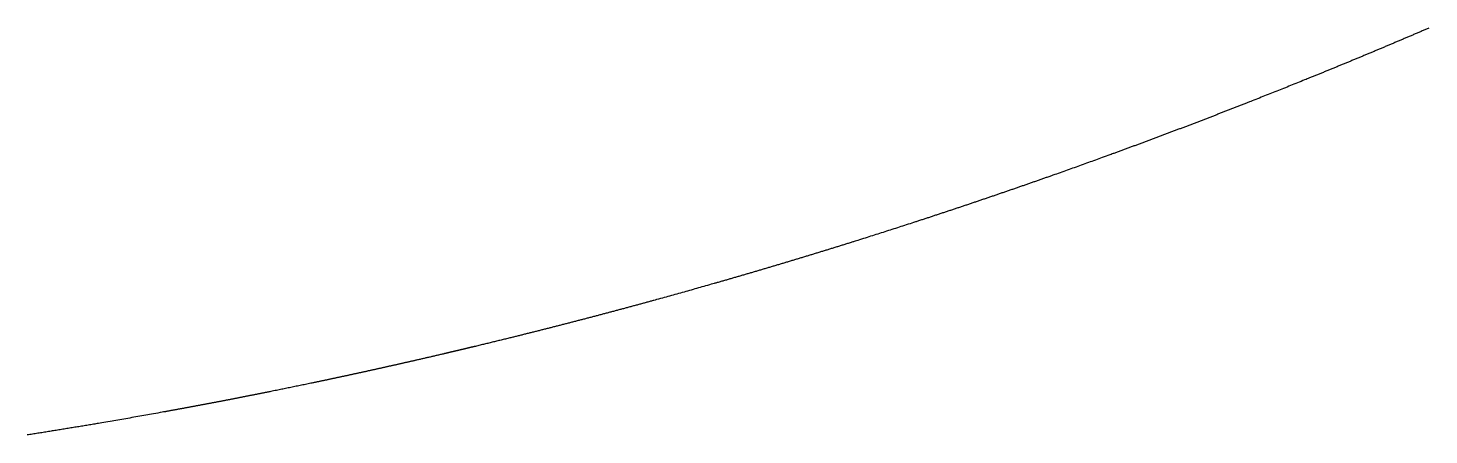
# Model space of a CAD drawing. Header units: millimetres. Extents: x 0 to 610, y 0 to 457.
# Drawn here: x 37.87 to 44.58, y 51.3 to 53.25 of the extents above; entities that cross this region are included whole.
import ezdxf

# ---------------------------------------------------------------- set-up
doc = ezdxf.new("R2010")
doc.units = ezdxf.units.MM
doc.layers.add('TEST_CUT_FIRST', color=1, linetype='Continuous')

msp = doc.modelspace()

# ---------------------------------------------------------------- linework, layer by layer
at = {"layer": 'TEST_CUT_FIRST'}
msp.add_lwpolyline([(44.582, 53.25183), (44.5779, 53.25007), (44.57381, 53.24831), (44.56972, 53.24655), (44.56562, 53.2448), (44.56152, 53.24304), (44.55743, 53.24128), (44.55333, 53.23952), (44.54923, 53.23776), (44.54513, 53.23601), (44.54103, 53.23425), (44.53693, 53.2325), (44.53283, 53.23074), (44.52874, 53.22899), (44.52464, 53.22724), (44.52054, 53.22548), (44.51644, 53.22373), (44.51234, 53.22198), (44.50823, 53.22023), (44.50413, 53.21848), (44.50003, 53.21673), (44.49593, 53.21498), (44.49183, 53.21323), (44.48773, 53.21148), (44.48363, 53.20974), (44.47952, 53.20799), (44.47542, 53.20625), (44.47132, 53.2045), (44.46721, 53.20276), (44.46311, 53.20101), (44.45901, 53.19927), (44.4549, 53.19753), (44.4508, 53.19578), (44.44669, 53.19404), (44.44259, 53.1923), (44.43848, 53.19056), (44.43438, 53.18882), (44.43027, 53.18708), (44.42617, 53.18535), (44.42206, 53.18361), (44.41795, 53.18187), (44.41385, 53.18014), (44.40974, 53.1784), (44.40563, 53.17667), (44.40152, 53.17493), (44.39742, 53.1732), (44.39331, 53.17146), (44.3892, 53.16973), (44.38509, 53.168), (44.38098, 53.16627), (44.37687, 53.16454), (44.37276, 53.16281), (44.36865, 53.16108), (44.36454, 53.15935), (44.36043, 53.15762), (44.35632, 53.15589), (44.35221, 53.15417), (44.3481, 53.15244), (44.34399, 53.15072), (44.33988, 53.14899), (44.33577, 53.14727), (44.33166, 53.14554), (44.32754, 53.14382), (44.32343, 53.1421), (44.31932, 53.14037), (44.3152, 53.13865), (44.31109, 53.13693), (44.30698, 53.13521), (44.30286, 53.13349), (44.29875, 53.13178), (44.29463, 53.13006), (44.29052, 53.12834), (44.28641, 53.12662), (44.28229, 53.12491), (44.27817, 53.12319), (44.27406, 53.12148), (44.26994, 53.11976), (44.26583, 53.11805), (44.26171, 53.11634), (44.25759, 53.11462), (44.25348, 53.11291), (44.24936, 53.1112), (44.24524, 53.10949), (44.24112, 53.10778), (44.237, 53.10607), (44.23289, 53.10436), (44.22877, 53.10265), (44.22465, 53.10095), (44.22053, 53.09924), (44.21641, 53.09753), (44.21229, 53.09583), (44.20817, 53.09412), (44.20405, 53.09242), (44.19993, 53.09072), (44.19581, 53.08901), (44.19169, 53.08731), (44.18757, 53.08561), (44.18345, 53.08391), (44.17932, 53.08221), (44.1752, 53.08051), (44.17108, 53.07881), (44.16696, 53.07711), (44.16283, 53.07541), (44.15871, 53.07372), (44.15459, 53.07202), (44.15046, 53.07032), (44.14634, 53.06863), (44.14222, 53.06693), (44.13809, 53.06524), (44.13397, 53.06355), (44.12984, 53.06185), (44.12572, 53.06016), (44.12159, 53.05847), (44.11747, 53.05678), (44.11334, 53.05509), (44.10921, 53.0534), (44.10509, 53.05171), (44.10096, 53.05002), (44.09683, 53.04833), (44.09271, 53.04665), (44.08858, 53.04496), (44.08445, 53.04327), (44.08032, 53.04159), (44.0762, 53.0399), (44.07207, 53.03822), (44.06794, 53.03654), (44.06382, 53.03486), (44.05968, 53.03317), (44.05554, 53.03149), (44.05139, 53.0298), (44.04727, 53.02812), (44.04316, 53.02645), (44.03908, 53.02479), (44.03499, 53.02313), (44.03086, 53.02145), (44.02664, 53.01974), (44.02232, 53.01799), (44.01802, 53.01624), (44.0139, 53.01457), (44.01011, 53.01304), (44.00668, 53.01165), (44.00316, 53.01022), (43.99898, 53.00853), (43.99358, 53.00635), (43.98657, 53.00351), (43.97834, 53.00019), (43.96945, 52.9966), (43.96047, 52.99298), (43.95185, 52.98951), (43.94356, 52.98617), (43.93544, 52.98291), (43.92735, 52.97966), (43.91916, 52.97637), (43.91088, 52.97305), (43.90255, 52.96972), (43.89421, 52.96638), (43.8859, 52.96305), (43.87761, 52.95974), (43.86933, 52.95644), (43.86106, 52.95314), (43.85279, 52.94984), (43.84451, 52.94654), (43.83621, 52.94324), (43.82789, 52.93994), (43.81954, 52.93662), (43.8112, 52.93331), (43.80291, 52.93003), (43.7947, 52.92678), (43.78659, 52.92357), (43.77846, 52.92035), (43.77014, 52.91707), (43.7615, 52.91366), (43.75249, 52.91011), (43.74358, 52.9066), (43.73532, 52.90335), (43.72828, 52.90058), (43.72285, 52.89845), (43.71865, 52.8968), (43.71511, 52.89541), (43.71165, 52.89405), (43.70783, 52.89256), (43.70369, 52.89093), (43.69936, 52.88924), (43.69502, 52.88754), (43.69077, 52.88587), (43.6866, 52.88424), (43.68249, 52.88263), (43.67838, 52.88103), (43.67424, 52.87941), (43.67008, 52.87779), (43.66591, 52.87616), (43.66174, 52.87453), (43.65757, 52.8729), (43.65341, 52.87128), (43.64925, 52.86966), (43.64509, 52.86804), (43.64093, 52.86642), (43.63677, 52.8648), (43.6326, 52.86318), (43.62844, 52.86156), (43.62428, 52.85995), (43.62011, 52.85833), (43.61595, 52.85671), (43.61178, 52.8551), (43.60762, 52.85348), (43.60346, 52.85187), (43.59929, 52.85025), (43.59513, 52.84864), (43.59096, 52.84703), (43.5868, 52.84541), (43.58263, 52.8438), (43.57846, 52.84219), (43.5743, 52.84058), (43.57013, 52.83897), (43.56596, 52.83736), (43.5618, 52.83576), (43.55763, 52.83415), (43.55346, 52.83254), (43.54929, 52.83094), (43.54513, 52.82933), (43.54096, 52.82773), (43.53679, 52.82612), (43.53262, 52.82452), (43.52845, 52.82291), (43.52428, 52.82131), (43.52011, 52.81971), (43.51594, 52.81811), (43.51177, 52.81651), (43.5076, 52.81491), (43.50343, 52.81331), (43.49926, 52.81171), (43.49509, 52.81011), (43.49092, 52.80852), (43.48675, 52.80692), (43.48258, 52.80533), (43.4784, 52.80373), (43.47423, 52.80214), (43.47006, 52.80054), (43.46589, 52.79895), (43.46171, 52.79736), (43.45754, 52.79576), (43.45337, 52.79417), (43.44919, 52.79258), (43.44502, 52.79099), (43.44085, 52.7894), (43.43667, 52.78781), (43.4325, 52.78623), (43.42832, 52.78464), (43.42415, 52.78305), (43.41997, 52.78147), (43.4158, 52.77988), (43.41162, 52.7783), (43.40744, 52.77671), (43.40327, 52.77513), (43.39909, 52.77354), (43.39491, 52.77196), (43.39074, 52.77038), (43.38656, 52.7688), (43.38238, 52.76722), (43.3782, 52.76564), (43.37402, 52.76406), (43.36985, 52.76248), (43.36567, 52.7609), (43.36149, 52.75933), (43.35731, 52.75775), (43.35313, 52.75618), (43.34895, 52.7546), (43.34477, 52.75303), (43.34059, 52.75145), (43.33641, 52.74988), (43.33223, 52.74831), (43.32805, 52.74673), (43.32387, 52.74516), (43.31969, 52.74359), (43.3155, 52.74202), (43.31132, 52.74045), (43.30714, 52.73889), (43.30296, 52.73732), (43.29878, 52.73575), (43.29459, 52.73418), (43.29041, 52.73262), (43.28623, 52.73105), (43.28204, 52.72949), (43.27786, 52.72792), (43.27368, 52.72636), (43.26949, 52.7248), (43.26531, 52.72324), (43.26112, 52.72167), (43.25694, 52.72011), (43.25275, 52.71855), (43.24857, 52.71699), (43.24438, 52.71543), (43.24019, 52.71388), (43.23601, 52.71232), (43.23182, 52.71076), (43.22763, 52.70921), (43.22345, 52.70765), (43.21926, 52.7061), (43.21507, 52.70454), (43.21089, 52.70299), (43.2067, 52.70143), (43.20251, 52.69988), (43.19832, 52.69833), (43.19413, 52.69678), (43.18994, 52.69523), (43.18575, 52.69368), (43.18157, 52.69213), (43.17738, 52.69058), (43.17319, 52.68903), (43.169, 52.68749), (43.16481, 52.68594), (43.16062, 52.6844), (43.15642, 52.68285), (43.15223, 52.6813), (43.14804, 52.67976), (43.14385, 52.67822), (43.13966, 52.67668), (43.13547, 52.67514), (43.13128, 52.6736), (43.12708, 52.67205), (43.12288, 52.67051), (43.11867, 52.66896), (43.11448, 52.66743), (43.11031, 52.6659), (43.10617, 52.66438), (43.10202, 52.66286), (43.09782, 52.66132), (43.09353, 52.65975), (43.08915, 52.65815), (43.08479, 52.65655), (43.0806, 52.65502), (43.07675, 52.65362), (43.07327, 52.65234), (43.0697, 52.65104), (43.06545, 52.64949), (43.05997, 52.64749), (43.05286, 52.6449), (43.0445, 52.64186), (43.03548, 52.63858), (43.02636, 52.63526), (43.01761, 52.63209), (43.00919, 52.62904), (43.00095, 52.62605), (42.99274, 52.62308), (42.98442, 52.62007), (42.97602, 52.61704), (42.96756, 52.61399), (42.9591, 52.61094), (42.95066, 52.6079), (42.94224, 52.60487), (42.93384, 52.60185), (42.92544, 52.59883), (42.91705, 52.59582), (42.90864, 52.59281), (42.90022, 52.5898), (42.89177, 52.58677), (42.8833, 52.58375), (42.87483, 52.58073), (42.86642, 52.57772), (42.85809, 52.57476), (42.84985, 52.57183), (42.8416, 52.56889), (42.83316, 52.56589), (42.82439, 52.56278), (42.81525, 52.55954), (42.8062, 52.55634), (42.79781, 52.55337), (42.79067, 52.55085), (42.78516, 52.5489), (42.7809, 52.5474), (42.7773, 52.54613), (42.77379, 52.54489), (42.76992, 52.54353), (42.76571, 52.54205), (42.76132, 52.5405), (42.75691, 52.53895), (42.7526, 52.53743), (42.74837, 52.53594), (42.74419, 52.53448), (42.74002, 52.53301), (42.73583, 52.53154), (42.7316, 52.53006), (42.72737, 52.52857), (42.72313, 52.52709), (42.7189, 52.52561), (42.71468, 52.52413), (42.71046, 52.52265), (42.70624, 52.52117), (42.70202, 52.5197), (42.69779, 52.51822), (42.69357, 52.51675), (42.68934, 52.51527), (42.68512, 52.5138), (42.68089, 52.51232), (42.67667, 52.51085), (42.67244, 52.50938), (42.66821, 52.50791), (42.66399, 52.50644), (42.65976, 52.50497), (42.65554, 52.5035), (42.65131, 52.50203), (42.64708, 52.50056), (42.64285, 52.49909), (42.63863, 52.49763), (42.6344, 52.49616), (42.63017, 52.49469), (42.62594, 52.49323), (42.62171, 52.49177), (42.61748, 52.4903), (42.61326, 52.48884), (42.60903, 52.48738), (42.6048, 52.48592), (42.60057, 52.48446), (42.59634, 52.483), (42.59211, 52.48154), (42.58788, 52.48008), (42.58365, 52.47862), (42.57942, 52.47716), (42.57518, 52.4757), (42.57095, 52.47425), (42.56672, 52.47279), (42.56249, 52.47134), (42.55826, 52.46988), (42.55403, 52.46843), (42.54979, 52.46698), (42.54556, 52.46553), (42.54133, 52.46407), (42.5371, 52.46262), (42.53286, 52.46117), (42.52863, 52.45972), (42.52439, 52.45827), (42.52016, 52.45683), (42.51593, 52.45538), (42.51169, 52.45393), (42.50746, 52.45249), (42.50322, 52.45104), (42.49899, 52.4496), (42.49475, 52.44815), (42.49052, 52.44671), (42.48628, 52.44527), (42.48204, 52.44382), (42.47781, 52.44238), (42.47357, 52.44094), (42.46933, 52.4395), (42.4651, 52.43806), (42.46086, 52.43662), (42.45662, 52.43519), (42.45238, 52.43375), (42.44815, 52.43231), (42.44391, 52.43087), (42.43967, 52.42944), (42.43543, 52.428), (42.43119, 52.42657), (42.42695, 52.42514), (42.42271, 52.4237), (42.41847, 52.42227), (42.41424, 52.42084), (42.41, 52.41941), (42.40576, 52.41798), (42.40151, 52.41655), (42.39727, 52.41512), (42.39303, 52.41369), (42.38879, 52.41227), (42.38455, 52.41084), (42.38031, 52.40941), (42.37607, 52.40799), (42.37183, 52.40656), (42.36758, 52.40514), (42.36334, 52.40372), (42.3591, 52.40229), (42.35486, 52.40087), (42.35061, 52.39945), (42.34637, 52.39803), (42.34213, 52.39661), (42.33788, 52.39519), (42.33364, 52.39377), (42.32939, 52.39235), (42.32515, 52.39094), (42.3209, 52.38952), (42.31666, 52.3881), (42.31241, 52.38669), (42.30817, 52.38527), (42.30392, 52.38386), (42.29968, 52.38245), (42.29543, 52.38103), (42.29118, 52.37962), (42.28694, 52.37821), (42.28269, 52.3768), (42.27844, 52.37539), (42.2742, 52.37398), (42.26995, 52.37257), (42.2657, 52.37116), (42.26145, 52.36976), (42.25721, 52.36835), (42.25296, 52.36694), (42.24871, 52.36554), (42.24446, 52.36413), (42.24021, 52.36273), (42.23596, 52.36133), (42.23171, 52.35993), (42.22746, 52.35852), (42.22322, 52.35712), (42.21897, 52.35572), (42.21471, 52.35432), (42.21046, 52.35292), (42.20621, 52.35152), (42.20196, 52.35013), (42.19771, 52.34873), (42.19346, 52.34733), (42.18922, 52.34594), (42.18496, 52.34454), (42.1807, 52.34315), (42.17644, 52.34175), (42.17217, 52.34035), (42.16792, 52.33896), (42.16369, 52.33758), (42.15949, 52.3362), (42.15528, 52.33483), (42.15103, 52.33344), (42.14668, 52.33202), (42.14223, 52.33057), (42.13781, 52.32912), (42.13357, 52.32774), (42.12966, 52.32647), (42.12613, 52.32532), (42.1225, 52.32413), (42.1182, 52.32274), (42.11264, 52.32093), (42.10543, 52.31859), (42.09695, 52.31584), (42.0878, 52.31287), (42.07856, 52.30987), (42.06969, 52.307), (42.06115, 52.30424), (42.05279, 52.30155), (42.04446, 52.29886), (42.03603, 52.29615), (42.02751, 52.29341), (42.01893, 52.29065), (42.01035, 52.28789), (42.00179, 52.28515), (41.99326, 52.28242), (41.98474, 52.27969), (41.97623, 52.27697), (41.96771, 52.27425), (41.95919, 52.27153), (41.95065, 52.26881), (41.94209, 52.26609), (41.9335, 52.26336), (41.92491, 52.26063), (41.91638, 52.25793), (41.90793, 52.25525), (41.89959, 52.25261), (41.89121, 52.24996), (41.88266, 52.24726), (41.87377, 52.24446), (41.8645, 52.24154), (41.85532, 52.23865), (41.84682, 52.23598), (41.83959, 52.23371), (41.834, 52.23195), (41.82968, 52.2306), (41.82603, 52.22946), (41.82247, 52.22834), (41.81855, 52.22711), (41.81428, 52.22578), (41.80983, 52.22439), (41.80536, 52.22299), (41.80099, 52.22162), (41.7967, 52.22029), (41.79247, 52.21897), (41.78824, 52.21765), (41.78399, 52.21632), (41.77971, 52.21499), (41.77541, 52.21365), (41.77112, 52.21232), (41.76683, 52.21098), (41.76255, 52.20965), (41.75827, 52.20833), (41.75399, 52.207), (41.74971, 52.20567), (41.74543, 52.20434), (41.74115, 52.20302), (41.73686, 52.20169), (41.73258, 52.20036), (41.7283, 52.19904), (41.72402, 52.19771), (41.71973, 52.19639), (41.71545, 52.19507), (41.71117, 52.19375), (41.70688, 52.19242), (41.7026, 52.1911), (41.69831, 52.18978), (41.69403, 52.18846), (41.68974, 52.18715), (41.68546, 52.18583), (41.68117, 52.18451), (41.67689, 52.18319), (41.6726, 52.18188), (41.66832, 52.18056), (41.66403, 52.17925), (41.65974, 52.17793), (41.65546, 52.17662), (41.65117, 52.17531), (41.64688, 52.174), (41.6426, 52.17269), (41.63831, 52.17137), (41.63402, 52.17007), (41.62973, 52.16876), (41.62544, 52.16745), (41.62116, 52.16614), (41.61687, 52.16483), (41.61258, 52.16353), (41.60829, 52.16222), (41.604, 52.16092), (41.59971, 52.15961), (41.59542, 52.15831), (41.59113, 52.15701), (41.58684, 52.1557), (41.58255, 52.1544), (41.57826, 52.1531), (41.57397, 52.1518), (41.56968, 52.1505), (41.56539, 52.1492), (41.5611, 52.1479), (41.55681, 52.14661), (41.55252, 52.14531), (41.54822, 52.14401), (41.54393, 52.14272), (41.53964, 52.14142), (41.53535, 52.14013), (41.53105, 52.13884), (41.52676, 52.13754), (41.52247, 52.13625), (41.51818, 52.13496), (41.51388, 52.13367), (41.50959, 52.13238), (41.50529, 52.13109), (41.501, 52.1298), (41.49671, 52.12852), (41.49241, 52.12723), (41.48812, 52.12594), (41.48382, 52.12466), (41.47953, 52.12337), (41.47523, 52.12209), (41.47094, 52.1208), (41.46664, 52.11952), (41.46234, 52.11824), (41.45805, 52.11696), (41.45375, 52.11568), (41.44945, 52.1144), (41.44516, 52.11312), (41.44086, 52.11184), (41.43656, 52.11056), (41.43227, 52.10928), (41.42797, 52.10801), (41.42367, 52.10673), (41.41937, 52.10546), (41.41507, 52.10418), (41.41078, 52.10291), (41.40648, 52.10163), (41.40218, 52.10036), (41.39788, 52.09909), (41.39358, 52.09782), (41.38928, 52.09655), (41.38498, 52.09528), (41.38068, 52.09401), (41.37638, 52.09274), (41.37208, 52.09147), (41.36778, 52.09021), (41.36348, 52.08894), (41.35918, 52.08767), (41.35488, 52.08641), (41.35058, 52.08515), (41.34627, 52.08388), (41.34197, 52.08262), (41.33767, 52.08136), (41.33337, 52.0801), (41.32907, 52.07883), (41.32476, 52.07757), (41.32046, 52.07632), (41.31616, 52.07506), (41.31186, 52.0738), (41.30755, 52.07254), (41.30325, 52.07129), (41.29894, 52.07003), (41.29464, 52.06877), (41.29034, 52.06752), (41.28603, 52.06627), (41.28173, 52.06501), (41.27742, 52.06376), (41.27312, 52.06251), (41.26881, 52.06126), (41.26451, 52.06001), (41.2602, 52.05876), (41.2559, 52.05751), (41.25159, 52.05626), (41.24728, 52.05501), (41.24298, 52.05377), (41.23867, 52.05252), (41.23437, 52.05128), (41.23006, 52.05003), (41.22576, 52.04879), (41.22144, 52.04754), (41.21712, 52.0463), (41.2128, 52.04505), (41.20849, 52.04381), (41.20421, 52.04258), (41.19996, 52.04135), (41.19569, 52.04013), (41.19138, 52.03889), (41.18698, 52.03762), (41.18247, 52.03633), (41.17799, 52.03504), (41.17369, 52.03381), (41.16974, 52.03268), (41.16616, 52.03165), (41.16249, 52.0306), (41.15813, 52.02935), (41.1525, 52.02774), (41.14519, 52.02566), (41.13661, 52.02321), (41.12734, 52.02057), (41.11798, 52.0179), (41.10899, 52.01535), (41.10034, 52.01289), (41.09188, 52.0105), (41.08344, 52.00811), (41.0749, 52.00569), (41.06627, 52.00325), (41.05759, 52.0008), (41.04889, 51.99835), (41.04022, 51.99592), (41.03158, 51.99349), (41.02295, 51.99106), (41.01433, 51.98865), (41.00571, 51.98623), (40.99708, 51.98382), (40.98843, 51.98141), (40.97976, 51.97899), (40.97106, 51.97656), (40.96237, 51.97414), (40.95373, 51.97174), (40.94517, 51.96937), (40.93672, 51.96703), (40.92824, 51.96468), (40.91958, 51.96228), (40.91058, 51.9598), (40.90119, 51.95721), (40.8919, 51.95465), (40.8833, 51.95229), (40.87597, 51.95027), (40.87031, 51.94872), (40.86593, 51.94752), (40.86224, 51.94651), (40.85864, 51.94552), (40.85466, 51.94443), (40.85034, 51.94325), (40.84584, 51.94202), (40.84131, 51.94078), (40.83688, 51.93957), (40.83255, 51.93839), (40.82826, 51.93722), (40.82398, 51.93605), (40.81967, 51.93488), (40.81534, 51.9337), (40.81099, 51.93252), (40.80664, 51.93134), (40.8023, 51.93016), (40.79797, 51.92898), (40.79364, 51.9278), (40.78931, 51.92663), (40.78497, 51.92546), (40.78064, 51.92428), (40.7763, 51.92311), (40.77197, 51.92194), (40.76763, 51.92076), (40.76329, 51.91959), (40.75896, 51.91842), (40.75462, 51.91725), (40.75028, 51.91608), (40.74595, 51.91491), (40.74161, 51.91375), (40.73727, 51.91258), (40.73294, 51.91141), (40.7286, 51.91025), (40.72426, 51.90908), (40.71992, 51.90792), (40.71559, 51.90676), (40.71125, 51.90559), (40.70691, 51.90443), (40.70257, 51.90327), (40.69823, 51.90211), (40.69389, 51.90095), (40.68955, 51.89979), (40.68521, 51.89863), (40.68087, 51.89748), (40.67653, 51.89632), (40.67219, 51.89516), (40.66785, 51.89401), (40.66351, 51.89285), (40.65917, 51.8917), (40.65483, 51.89054), (40.65049, 51.88939), (40.64615, 51.88824), (40.64181, 51.88709), (40.63747, 51.88594), (40.63312, 51.88479), (40.62878, 51.88364), (40.62444, 51.88249), (40.6201, 51.88134), (40.61576, 51.8802), (40.61141, 51.87905), (40.60707, 51.8779), (40.60273, 51.87676), (40.59838, 51.87561), (40.59404, 51.87447), (40.5897, 51.87333), (40.58535, 51.87219), (40.58101, 51.87104), (40.57667, 51.8699), (40.57232, 51.86876), (40.56798, 51.86763), (40.56363, 51.86649), (40.55929, 51.86535), (40.55494, 51.86421), (40.5506, 51.86308), (40.54625, 51.86194), (40.54191, 51.86081), (40.53756, 51.85967), (40.53321, 51.85854), (40.52887, 51.8574), (40.52452, 51.85627), (40.52017, 51.85514), (40.51583, 51.85401), (40.51148, 51.85288), (40.50713, 51.85175), (40.50279, 51.85062), (40.49844, 51.84949), (40.49409, 51.84837), (40.48974, 51.84724), (40.48539, 51.84612), (40.48105, 51.84499), (40.4767, 51.84387), (40.47235, 51.84274), (40.468, 51.84162), (40.46365, 51.8405), (40.4593, 51.83938), (40.45495, 51.83826), (40.4506, 51.83714), (40.44625, 51.83602), (40.4419, 51.8349), (40.43755, 51.83378), (40.4332, 51.83266), (40.42885, 51.83155), (40.4245, 51.83043), (40.42015, 51.82932), (40.4158, 51.8282), (40.41145, 51.82709), (40.4071, 51.82598), (40.40275, 51.82486), (40.39839, 51.82375), (40.39404, 51.82264), (40.38969, 51.82153), (40.38534, 51.82042), (40.38099, 51.81931), (40.37663, 51.81821), (40.37228, 51.8171), (40.36793, 51.81599), (40.36357, 51.81489), (40.35922, 51.81378), (40.35487, 51.81268), (40.35051, 51.81157), (40.34616, 51.81047), (40.3418, 51.80937), (40.33745, 51.80827), (40.3331, 51.80717), (40.32874, 51.80607), (40.32439, 51.80497), (40.32003, 51.80387), (40.31568, 51.80277), (40.31132, 51.80168), (40.30696, 51.80058), (40.30261, 51.79948), (40.29825, 51.79839), (40.2939, 51.79729), (40.28954, 51.7962), (40.28518, 51.79511), (40.28083, 51.79402), (40.27647, 51.79292), (40.27211, 51.79183), (40.26776, 51.79074), (40.2634, 51.78966), (40.25904, 51.78857), (40.25469, 51.78748), (40.25033, 51.78639), (40.24597, 51.78531), (40.2416, 51.78422), (40.23725, 51.78313), (40.23289, 51.78205), (40.22855, 51.78097), (40.2242, 51.77989), (40.21984, 51.77881), (40.21546, 51.77772), (40.21106, 51.77663), (40.20666, 51.77554), (40.2023, 51.77446), (40.19802, 51.7734), (40.19381, 51.77237), (40.18959, 51.77132), (40.18522, 51.77024), (40.18058, 51.7691), (40.17558, 51.76787), (40.1703, 51.76657), (40.16488, 51.76523), (40.15944, 51.7639), (40.15409, 51.76258), (40.1488, 51.76128), (40.14355, 51.76), (40.13831, 51.75871), (40.13305, 51.75743), (40.12776, 51.75613), (40.12247, 51.75484), (40.11717, 51.75355), (40.11188, 51.75226), (40.10659, 51.75097), (40.1013, 51.74968), (40.09603, 51.7484), (40.09076, 51.74712), (40.08548, 51.74583), (40.08019, 51.74455), (40.07488, 51.74326), (40.06954, 51.74197), (40.0642, 51.74068), (40.05892, 51.7394), (40.05373, 51.73815), (40.04864, 51.73692), (40.04352, 51.73568), (40.03822, 51.73441), (40.03257, 51.73305), (40.02654, 51.7316), (40.02061, 51.73017), (40.01536, 51.72891), (40.01141, 51.72797), (40.00915, 51.72742), (40.00818, 51.72719), (40.0079, 51.72712), (40.00772, 51.72708), (40.00715, 51.72695), (40.00624, 51.72673), (40.00515, 51.72646), (40.00403, 51.7262), (40.00301, 51.72595), (40.00208, 51.72573), (40.00121, 51.72552), (40.00034, 51.72531), (39.99944, 51.7251), (39.99852, 51.72488), (39.99758, 51.72465), (39.99664, 51.72443), (39.99571, 51.72421), (39.99479, 51.72399), (39.99387, 51.72377), (39.99295, 51.72355), (39.99203, 51.72333), (39.99111, 51.72311), (39.99018, 51.72288), (39.98926, 51.72266), (39.98834, 51.72244), (39.98741, 51.72222), (39.98649, 51.722), (39.98557, 51.72178), (39.98464, 51.72156), (39.98372, 51.72134), (39.9828, 51.72112), (39.98187, 51.7209), (39.98095, 51.72068), (39.98003, 51.72046), (39.9791, 51.72024), (39.97818, 51.72002), (39.97726, 51.7198), (39.97633, 51.71958), (39.97541, 51.71936), (39.97449, 51.71914), (39.97356, 51.71892), (39.97264, 51.7187), (39.97172, 51.71848), (39.9708, 51.71826), (39.96987, 51.71804), (39.96895, 51.71782), (39.96803, 51.7176), (39.9671, 51.71738), (39.96618, 51.71716), (39.96526, 51.71694), (39.96433, 51.71672), (39.96341, 51.7165), (39.96249, 51.71628), (39.96156, 51.71606), (39.96064, 51.71584), (39.95972, 51.71562), (39.95879, 51.7154), (39.95787, 51.71518), (39.95695, 51.71496), (39.95602, 51.71474), (39.9551, 51.71452), (39.95418, 51.71431), (39.95325, 51.71409), (39.95233, 51.71387), (39.95141, 51.71365), (39.95048, 51.71343), (39.94956, 51.71321), (39.94864, 51.71299), (39.94771, 51.71277), (39.94679, 51.71255), (39.94586, 51.71233), (39.94494, 51.71211), (39.94402, 51.71189), (39.94309, 51.71168), (39.94217, 51.71146), (39.94125, 51.71124), (39.94032, 51.71102), (39.9394, 51.7108), (39.93848, 51.71058), (39.93755, 51.71036), (39.93663, 51.71014), (39.93571, 51.70992), (39.93478, 51.70971), (39.93386, 51.70949), (39.93294, 51.70927), (39.93201, 51.70905), (39.93109, 51.70883), (39.93017, 51.70861), (39.92924, 51.70839), (39.92832, 51.70818), (39.92739, 51.70796), (39.92647, 51.70774), (39.92555, 51.70752), (39.92462, 51.7073), (39.9237, 51.70708), (39.92278, 51.70687), (39.92185, 51.70665), (39.92093, 51.70643), (39.92001, 51.70621), (39.91908, 51.70599), (39.91816, 51.70577), (39.91723, 51.70556), (39.91631, 51.70534), (39.91539, 51.70512), (39.91446, 51.7049), (39.91354, 51.70468), (39.91262, 51.70447), (39.91169, 51.70425), (39.91077, 51.70403), (39.90984, 51.70381), (39.90892, 51.7036), (39.908, 51.70338), (39.90707, 51.70316), (39.90615, 51.70294), (39.90523, 51.70272), (39.9043, 51.70251), (39.90338, 51.70229), (39.90245, 51.70207), (39.90153, 51.70185), (39.90061, 51.70164), (39.89968, 51.70142), (39.89876, 51.7012), (39.89784, 51.70098), (39.89691, 51.70077), (39.89599, 51.70055), (39.89506, 51.70033), (39.89414, 51.70012), (39.89322, 51.6999), (39.89229, 51.69968), (39.89137, 51.69946), (39.89044, 51.69925), (39.88952, 51.69903), (39.8886, 51.69881), (39.88767, 51.6986), (39.88675, 51.69838), (39.88582, 51.69816), (39.8849, 51.69794), (39.88398, 51.69773), (39.88305, 51.69751), (39.88213, 51.69729), (39.88121, 51.69708), (39.88029, 51.69686), (39.87936, 51.69664), (39.87843, 51.69643), (39.8775, 51.69621), (39.87657, 51.69599), (39.87564, 51.69577), (39.87474, 51.69556), (39.87385, 51.69535), (39.87296, 51.69514), (39.87203, 51.69493), (39.87104, 51.69469), (39.86998, 51.69444), (39.86893, 51.6942), (39.86801, 51.69398), (39.86734, 51.69383), (39.86695, 51.69374), (39.86649, 51.69363), (39.86553, 51.6934), (39.86365, 51.69296), (39.86056, 51.69224), (39.85654, 51.6913), (39.85204, 51.69025), (39.84746, 51.68918), (39.84316, 51.68818), (39.8391, 51.68723), (39.83518, 51.68632), (39.83127, 51.68541), (39.82729, 51.68448), (39.82324, 51.68354), (39.81916, 51.6826), (39.81508, 51.68165), (39.81101, 51.6807), (39.80696, 51.67976), (39.80292, 51.67883), (39.79888, 51.67789), (39.79484, 51.67696), (39.79079, 51.67602), (39.78674, 51.67509), (39.78268, 51.67415), (39.77862, 51.67322), (39.77456, 51.67228), (39.77051, 51.67135), (39.76648, 51.67042), (39.76247, 51.6695), (39.75846, 51.66858), (39.75441, 51.66764), (39.75028, 51.6667), (39.74607, 51.66573), (39.74188, 51.66477), (39.73784, 51.66385), (39.73407, 51.66298), (39.73067, 51.6622), (39.72753, 51.66149), (39.72454, 51.6608), (39.72157, 51.66013), (39.71852, 51.65943), (39.71539, 51.65872), (39.71223, 51.658), (39.70906, 51.65727), (39.70591, 51.65656), (39.70279, 51.65585), (39.69967, 51.65514), (39.69655, 51.65443), (39.69343, 51.65372), (39.6903, 51.65301), (39.68717, 51.6523), (39.68404, 51.65159), (39.68091, 51.65088), (39.67779, 51.65017), (39.67466, 51.64946), (39.67153, 51.64875), (39.6684, 51.64805), (39.66528, 51.64734), (39.66215, 51.64663), (39.65902, 51.64592), (39.65589, 51.64522), (39.65276, 51.64451), (39.64963, 51.64381), (39.6465, 51.6431), (39.64338, 51.6424), (39.64025, 51.64169), (39.63712, 51.64099), (39.63399, 51.64029), (39.63086, 51.63958), (39.62773, 51.63888), (39.6246, 51.63818), (39.62147, 51.63747), (39.61834, 51.63677), (39.61521, 51.63607), (39.61208, 51.63537), (39.60895, 51.63467), (39.60582, 51.63397), (39.60269, 51.63327), (39.59956, 51.63257), (39.59644, 51.63187), (39.5933, 51.63117), (39.59017, 51.63047), (39.58704, 51.62977), (39.58391, 51.62908), (39.58078, 51.62838), (39.57765, 51.62768), (39.57452, 51.62699), (39.57139, 51.62629), (39.56826, 51.62559), (39.56513, 51.6249), (39.562, 51.6242), (39.55887, 51.62351), (39.55574, 51.62281), (39.55261, 51.62212), (39.54948, 51.62143), (39.54634, 51.62073), (39.54321, 51.62004), (39.54008, 51.61935), (39.53695, 51.61866), (39.53382, 51.61796), (39.53069, 51.61727), (39.52755, 51.61658), (39.52442, 51.61589), (39.52129, 51.6152), (39.51816, 51.61451), (39.51503, 51.61382), (39.51189, 51.61313), (39.50876, 51.61244), (39.50563, 51.61175), (39.5025, 51.61107), (39.49936, 51.61038), (39.49623, 51.60969), (39.4931, 51.609), (39.48997, 51.60832), (39.48683, 51.60763), (39.4837, 51.60694), (39.48057, 51.60626), (39.47743, 51.60557), (39.4743, 51.60489), (39.47117, 51.6042), (39.46803, 51.60352), (39.4649, 51.60284), (39.46177, 51.60215), (39.45863, 51.60147), (39.4555, 51.60079), (39.45237, 51.60011), (39.44923, 51.59942), (39.4461, 51.59874), (39.44296, 51.59806), (39.43983, 51.59738), (39.4367, 51.5967), (39.43356, 51.59602), (39.43043, 51.59534), (39.42729, 51.59466), (39.42416, 51.59398), (39.42102, 51.5933), (39.41789, 51.59263), (39.41475, 51.59195), (39.41162, 51.59127), (39.40848, 51.59059), (39.40535, 51.58992), (39.40221, 51.58924), (39.39908, 51.58857), (39.39594, 51.58789), (39.39281, 51.58722), (39.38967, 51.58654), (39.38654, 51.58587), (39.3834, 51.58519), (39.38027, 51.58452), (39.37713, 51.58384), (39.37399, 51.58317), (39.37086, 51.5825), (39.36772, 51.58183), (39.36459, 51.58116), (39.36145, 51.58048), (39.35831, 51.57981), (39.35518, 51.57914), (39.35204, 51.57847), (39.3489, 51.5778), (39.34577, 51.57713), (39.34263, 51.57646), (39.3395, 51.57579), (39.33636, 51.57513), (39.33322, 51.57446), (39.33008, 51.57379), (39.32695, 51.57312), (39.32381, 51.57246), (39.32067, 51.57179), (39.31754, 51.57112), (39.3144, 51.57046), (39.31126, 51.56979), (39.30812, 51.56913), (39.30499, 51.56846), (39.30185, 51.5678), (39.29871, 51.56713), (39.29557, 51.56647), (39.29244, 51.56581), (39.2893, 51.56515), (39.28616, 51.56448), (39.28302, 51.56382), (39.27987, 51.56316), (39.27673, 51.56249), (39.27359, 51.56183), (39.27047, 51.56117), (39.26737, 51.56052), (39.26426, 51.55987), (39.26112, 51.55921), (39.25791, 51.55854), (39.25463, 51.55785), (39.25137, 51.55716), (39.24824, 51.55651), (39.24536, 51.5559), (39.24275, 51.55536), (39.24008, 51.5548), (39.23691, 51.55413), (39.2328, 51.55328), (39.22746, 51.55216), (39.22119, 51.55085), (39.21441, 51.54944), (39.20757, 51.54802), (39.201, 51.54665), (39.19468, 51.54534), (39.1885, 51.54406), (39.18233, 51.54278), (39.1761, 51.54149), (39.16979, 51.54019), (39.16344, 51.53888), (39.15709, 51.53757), (39.15076, 51.53627), (39.14445, 51.53497), (39.13815, 51.53368), (39.13185, 51.53238), (39.12555, 51.53109), (39.11925, 51.5298), (39.11293, 51.52851), (39.1066, 51.52722), (39.10025, 51.52593), (39.0939, 51.52463), (39.08759, 51.52335), (39.08134, 51.52208), (39.07517, 51.52083), (39.06898, 51.51958), (39.06266, 51.5183), (39.05608, 51.51697), (39.04924, 51.51559), (39.04245, 51.51422), (39.03617, 51.51296), (39.03082, 51.51188), (39.02668, 51.51105), (39.02348, 51.5104), (39.02077, 51.50986), (39.01813, 51.50933), (39.01521, 51.50875), (39.01205, 51.50811), (39.00875, 51.50745), (39.00543, 51.50679), (39.00219, 51.50614), (38.99902, 51.50551), (38.99588, 51.50488), (38.99274, 51.50425), (38.98959, 51.50363), (38.98641, 51.50299), (38.98323, 51.50236), (38.98005, 51.50173), (38.97687, 51.50109), (38.97369, 51.50046), (38.97052, 51.49983), (38.96735, 51.4992), (38.96418, 51.49857), (38.961, 51.49794), (38.95783, 51.49731), (38.95465, 51.49669), (38.95148, 51.49606), (38.9483, 51.49543), (38.94513, 51.4948), (38.94196, 51.49417), (38.93878, 51.49355), (38.93561, 51.49292), (38.93243, 51.4923), (38.92926, 51.49167), (38.92608, 51.49105), (38.92291, 51.49042), (38.91973, 51.4898), (38.91655, 51.48917), (38.91338, 51.48855), (38.9102, 51.48792), (38.90703, 51.4873), (38.90385, 51.48668), (38.90068, 51.48606), (38.8975, 51.48544), (38.89433, 51.48481), (38.89115, 51.48419), (38.88797, 51.48357), (38.8848, 51.48295), (38.88162, 51.48233), (38.87844, 51.48171), (38.87527, 51.48109), (38.87209, 51.48048), (38.86892, 51.47986), (38.86574, 51.47924), (38.86256, 51.47862), (38.85939, 51.478), (38.85621, 51.47739), (38.85303, 51.47677), (38.84986, 51.47616), (38.84668, 51.47554), (38.8435, 51.47492), (38.84032, 51.47431), (38.83715, 51.4737), (38.83397, 51.47308), (38.83079, 51.47247), (38.82761, 51.47185), (38.82444, 51.47124), (38.82126, 51.47063), (38.81808, 51.47002), (38.8149, 51.4694), (38.81173, 51.46879), (38.80855, 51.46818), (38.80537, 51.46757), (38.80219, 51.46696), (38.79901, 51.46635), (38.79584, 51.46574), (38.79266, 51.46513), (38.78948, 51.46452), (38.7863, 51.46392), (38.78312, 51.46331), (38.77994, 51.4627), (38.77677, 51.46209), (38.77359, 51.46149), (38.77041, 51.46088), (38.76723, 51.46027), (38.76405, 51.45967), (38.76087, 51.45906), (38.75769, 51.45846), (38.75451, 51.45785), (38.75133, 51.45725), (38.74815, 51.45665), (38.74498, 51.45604), (38.7418, 51.45544), (38.73862, 51.45484), (38.73544, 51.45423), (38.73226, 51.45363), (38.72908, 51.45303), (38.7259, 51.45243), (38.72272, 51.45183), (38.71954, 51.45123), (38.71636, 51.45063), (38.71318, 51.45003), (38.71, 51.44943), (38.70682, 51.44883), (38.70364, 51.44823), (38.70046, 51.44764), (38.69728, 51.44704), (38.6941, 51.44644), (38.69091, 51.44584), (38.68773, 51.44525), (38.68455, 51.44465), (38.68137, 51.44406), (38.67819, 51.44346), (38.67501, 51.44287), (38.67183, 51.44227), (38.66865, 51.44168), (38.66547, 51.44108), (38.66229, 51.44049), (38.6591, 51.4399), (38.65592, 51.4393), (38.65274, 51.43871), (38.64956, 51.43812), (38.64638, 51.43753), (38.6432, 51.43694), (38.64001, 51.43635), (38.63683, 51.43576), (38.63365, 51.43517), (38.63047, 51.43458), (38.62729, 51.43399), (38.6241, 51.4334), (38.62092, 51.43281), (38.61774, 51.43222), (38.61456, 51.43164), (38.61138, 51.43105), (38.60819, 51.43046), (38.60501, 51.42988), (38.60183, 51.42929), (38.59865, 51.4287), (38.59546, 51.42812), (38.59228, 51.42753), (38.58909, 51.42695), (38.58591, 51.42637), (38.58274, 51.42578), (38.57956, 51.4252), (38.57637, 51.42462), (38.57318, 51.42403), (38.56998, 51.42345), (38.56678, 51.42286), (38.56359, 51.42228), (38.56045, 51.42171), (38.55734, 51.42114), (38.55422, 51.42057), (38.55104, 51.41999), (38.54771, 51.41939), (38.54424, 51.41876), (38.54081, 51.41813), (38.53764, 51.41756), (38.53498, 51.41707), (38.53286, 51.41669), (38.53061, 51.41628), (38.52736, 51.41569), (38.52224, 51.41476), (38.51467, 51.4134), (38.50522, 51.41169), (38.49478, 51.40981), (38.4842, 51.40791), (38.47417, 51.40611), (38.46464, 51.40441), (38.45537, 51.40275), (38.44615, 51.40111), (38.43677, 51.39944), (38.42726, 51.39776), (38.41768, 51.39606), (38.40809, 51.39437), (38.39853, 51.39268), (38.38901, 51.39101), (38.37951, 51.38934), (38.37001, 51.38768), (38.36052, 51.38602), (38.35101, 51.38436), (38.34148, 51.3827), (38.33193, 51.38104), (38.32237, 51.37939), (38.31281, 51.37773), (38.3033, 51.37609), (38.29384, 51.37446), (38.28446, 51.37285), (38.27507, 51.37124), (38.26553, 51.36961), (38.25574, 51.36794), (38.24568, 51.36623), (38.23568, 51.36453), (38.22618, 51.36292), (38.21763, 51.36147), (38.21032, 51.36024), (38.20395, 51.35916), (38.19808, 51.35818), (38.19228, 51.3572), (38.1862, 51.35618), (38.17987, 51.35512), (38.17341, 51.35404), (38.16692, 51.35296), (38.16051, 51.35189), (38.15417, 51.35083), (38.14786, 51.34978), (38.14156, 51.34873), (38.13524, 51.34769), (38.1289, 51.34664), (38.12255, 51.34559), (38.11619, 51.34454), (38.10985, 51.34349), (38.1035, 51.34245), (38.09716, 51.3414), (38.09082, 51.34036), (38.08448, 51.33933), (38.07814, 51.33829), (38.0718, 51.33725), (38.06545, 51.33622), (38.05911, 51.33518), (38.05276, 51.33415), (38.04642, 51.33312), (38.04007, 51.33209), (38.03373, 51.33107), (38.02738, 51.33004), (38.02104, 51.32902), (38.01469, 51.32799), (38.00834, 51.32697), (38.002, 51.32595), (37.99565, 51.32494), (37.9893, 51.32392), (37.98296, 51.3229), (37.97661, 51.32189), (37.97026, 51.32088), (37.96391, 51.31987), (37.95756, 51.31886), (37.95121, 51.31785), (37.94487, 51.31685), (37.93852, 51.31585), (37.93217, 51.31484), (37.92582, 51.31384), (37.91947, 51.31284), (37.91312, 51.31184), (37.90677, 51.31085), (37.90042, 51.30985), (37.89407, 51.30886), (37.88771, 51.30787), (37.88136, 51.30688), (37.87501, 51.30589), (37.86866, 51.3049)], dxfattribs=at)

doc.saveas('drawing.dxf')
